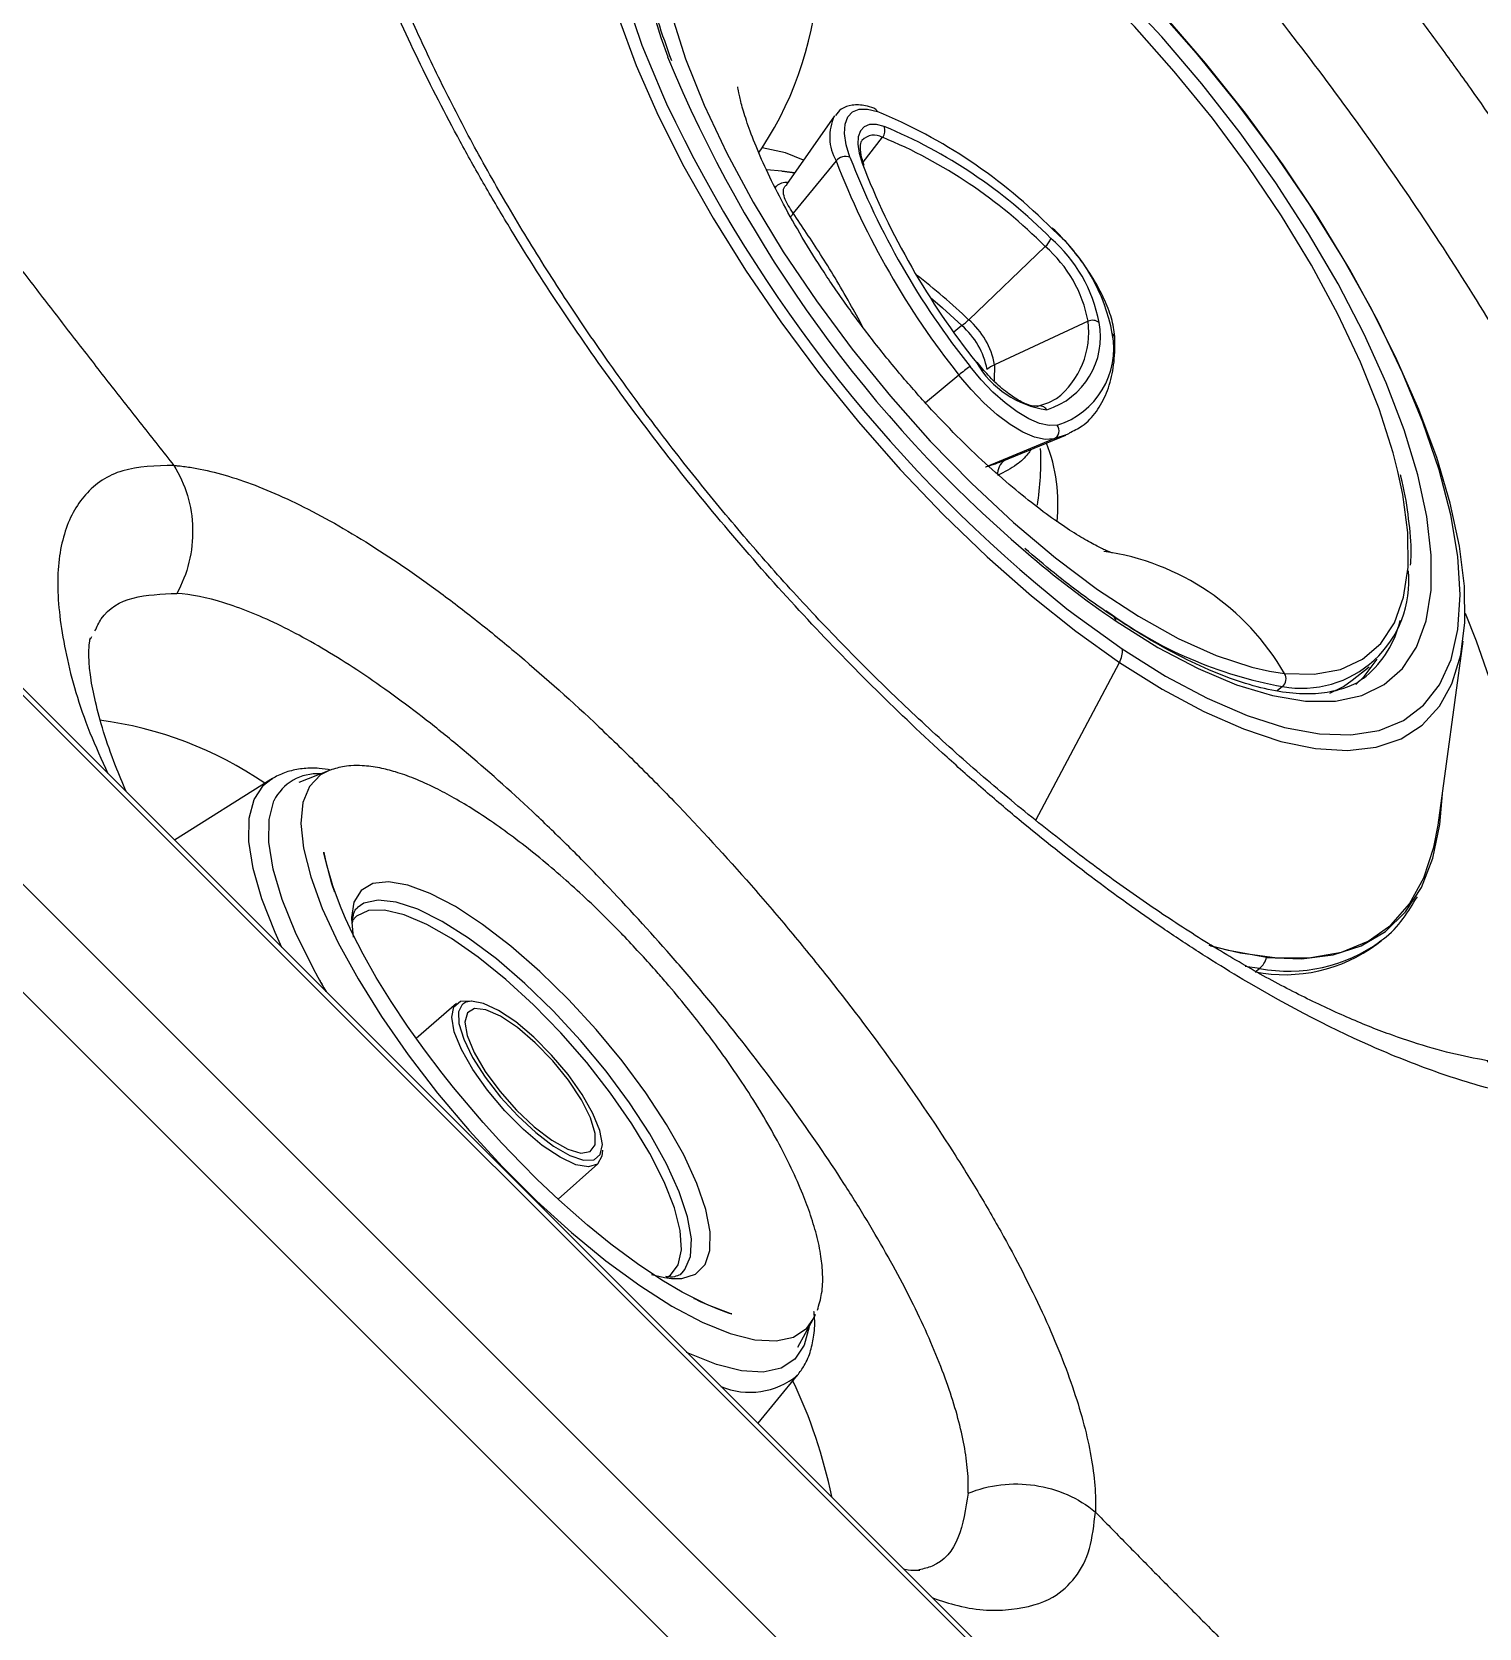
# Model space of a CAD drawing. Extents: x 527 to 611, y 788 to 934.
# Drawn here: x 536.477 to 539.593, y 815.283 to 818.72 of the extents above; entities that cross this region are included whole.
import ezdxf

# ---------------------------------------------------------------- set-up
doc = ezdxf.new("R2010")
doc.units = 0
doc.header["$MEASUREMENT"] = 0
doc.layers.add('1', color=4, linetype='Continuous')
doc.layers.add('GEOMETRY', color=4, linetype='Continuous', lineweight=25)

# ---------------------------------------------------------------- blocks, each defined once
blk = doc.blocks.new('2026_FLASH')
at = {"layer": 'GEOMETRY'}
for p, q in [((11.1258, 15.2258), (11.0227, 15.0781)), ((11.1874, 15.1264), (11.2293, 15.1796)), ((11.1292, 15.1288), (11.0366, 15.0162)), ((11.0126, 15.1065), (10.9802, 15.1093)), ((11.5794, 14.9442), (11.4147, 14.7868)), ((11.6717, 14.7834), (11.4704, 14.6897)), ((11.4001, 14.774), (11.3828, 14.76)), ((14.6956, 8.2537), (8.2537, 14.6956)), ((11.3936, 14.6677), (11.3216, 14.6081)), ((11.5983, 14.5301), (11.451, 14.4693)), ((11.4874, 14.4819), (11.6238, 14.5381)), ((11.4874, 14.4821), (11.4838, 14.4807)), ((14.444, 8.2723), (8.2723, 14.4439)), ((14.4064, 8.95), (8.95, 14.4064)), ((14.4138, 8.9574), (8.9574, 14.4138)), ((9.5244, 14.0987), (9.5273, 14.1042)), ((12.4251, 13.6978), (12.4792, 14.0944)), ((11.5593, 13.7086), (11.7394, 14.0488)), ((12.0622, 14.0296), (12.0948, 14.0247)), ((12.2405, 14.0103), (12.277, 14.0395)), ((12.0902, 13.9968), (12.0789, 13.9877)), ((12.2647, 14.0147), (12.2705, 14.0192)), ((9.9127, 13.7967), (9.7053, 13.6659)), ((9.9127, 13.7967), (9.9156, 13.7984)), ((10.0367, 13.8154), (9.9726, 13.7897)), ((12.2934, 13.4418), (12.3031, 13.4496)), ((12.3002, 13.4473), (12.3031, 13.4496)), ((12.0528, 13.4144), (12.056, 13.4134)), ((12.041, 13.3897), (12.01, 13.394)), ((12.0313, 13.3819), (12.041, 13.3897)), ((10.0318, 13.339), (10.0141, 13.3702)), ((10.3117, 13.3138), (10.2253, 13.2389)), ((10.5312, 12.8923), (10.6164, 12.9689)), ((10.7957, 12.732), (10.7978, 12.734)), ((11.0468, 12.5737), (11.0801, 12.6341)), ((11.0801, 12.6341), (11.0851, 12.6449)), ((11.0801, 12.6341), (11.0839, 12.6418)), ((10.9614, 12.4098), (11.0463, 12.5134)), ((11.3083, 12.0941), (11.3043, 12.0929))]:
    blk.add_line(p, q, dxfattribs=at)
at = {"layer": 'GEOMETRY', "flags": 128}
for points in [[(10.6608, 15.4375), (10.6992, 15.3341), (10.7463, 15.2269), (10.8015, 15.1169), (10.8643, 15.0054), (10.9341, 14.8935), (11.0101, 14.7823), (11.0915, 14.673), (11.1776, 14.5666), (11.2674, 14.4644), (11.36, 14.3672), (11.4545, 14.2762), (11.5499, 14.1922), (11.6451, 14.1161), (11.7394, 14.0488)], [(11.3585, 15.8664), (11.2655, 15.9248), (11.1755, 15.9727), (11.0897, 16.0097), (11.009, 16.0353), (10.9342, 16.0493), (10.8662, 16.0515), (10.8057, 16.0418), (10.7533, 16.0204), (10.7097, 15.9876), (10.6754, 15.9436), (10.6506, 15.8889), (10.6357, 15.8243), (10.6309, 15.7502), (10.6361, 15.6677), (10.6514, 15.5775), (10.6766, 15.4807), (10.7113, 15.3784), (10.7552, 15.2715), (10.7641, 15.2519)], [(11.3714, 15.8068), (11.2816, 15.863), (11.1949, 15.9088), (11.1125, 15.9436), (11.0352, 15.967), (10.9639, 15.9787), (10.8995, 15.9786), (10.8428, 15.9668), (10.7944, 15.9432), (10.7549, 15.9083), (10.7247, 15.8624), (10.7043, 15.8061), (10.6937, 15.7399), (10.6932, 15.6648), (10.7028, 15.5816), (10.7224, 15.4912), (10.7516, 15.3947), (10.7667, 15.3527)], [(12.3388, 14.4602), (12.3286, 14.4998), (12.2981, 14.595), (12.2582, 14.695), (12.2094, 14.7984), (12.1524, 14.904), (12.0878, 15.0105), (12.0165, 15.1165), (11.9393, 15.2207), (11.8572, 15.3217), (11.7714, 15.4184), (11.6827, 15.5094), (11.5924, 15.5937), (11.5016, 15.6701), (11.4114, 15.7378), (11.323, 15.7958), (11.2374, 15.8435), (11.1558, 15.8802), (11.0792, 15.9055), (11.0644, 15.9092)], [(11.7453, 14.0778), (11.8383, 14.0194), (11.9283, 13.9714), (12.0141, 13.9344), (12.0948, 13.9088), (12.1696, 13.8949), (12.2376, 13.8927), (12.2982, 13.9023), (12.3505, 13.9237), (12.3941, 13.9566), (12.4285, 14.0006), (12.4532, 14.0552), (12.4681, 14.1199), (12.4729, 14.1939), (12.4677, 14.2765), (12.4524, 14.3666), (12.4273, 14.4634), (12.3925, 14.5658), (12.3486, 14.6726), (12.2959, 14.7827), (12.2351, 14.8949), (12.1668, 15.0079), (12.0917, 15.1205), (12.0108, 15.2315), (11.9248, 15.3397), (11.8347, 15.4438)], [(11.7324, 14.1373), (11.8222, 14.0811), (11.9089, 14.0353), (11.9913, 14.0006), (12.0687, 13.9772), (12.1399, 13.9654), (12.2043, 13.9655), (12.261, 13.9774), (12.3094, 14.0009), (12.3489, 14.0358), (12.3791, 14.0817), (12.3996, 14.1381), (12.4101, 14.2042), (12.4106, 14.2793), (12.401, 14.3626), (12.3815, 14.4529), (12.3522, 14.5494), (12.3135, 14.6508), (12.266, 14.756), (12.21, 14.8638), (12.1463, 14.9728), (12.0757, 15.0818), (11.9989, 15.1895), (11.9169, 15.2946), (11.8306, 15.396), (11.741, 15.4924)], [(12.4542, 14.0009), (12.4558, 14.0047), (12.4742, 14.0651), (12.483, 14.1347), (12.4822, 14.2129), (12.4717, 14.2987), (12.4516, 14.3914), (12.4223, 14.49), (12.3838, 14.5934), (12.3368, 14.7006), (12.2816, 14.8105), (12.2188, 14.922), (12.149, 15.034), (12.073, 15.1452), (11.9915, 15.2545), (11.9055, 15.3608), (11.8157, 15.4631), (11.7231, 15.5603), (11.6286, 15.6513), (11.5332, 15.7353), (11.5028, 15.7604)], [(10.7492, 15.7395), (10.7429, 15.6897), (10.7434, 15.6155), (10.7541, 15.5333), (10.7748, 15.444), (10.8053, 15.3488), (10.8452, 15.2488), (10.8939, 15.1454), (10.951, 15.0398), (11.0156, 14.9333), (11.0869, 14.8273), (11.1641, 14.7231), (11.2461, 14.6221), (11.332, 14.5254), (11.4207, 14.4344), (11.511, 14.3501), (11.6018, 14.2737), (11.692, 14.206), (11.7804, 14.148), (11.866, 14.1003), (11.9476, 14.0636), (12.0242, 14.0383), (12.0622, 14.0296)], [(11.1591, 15.1369), (11.1511, 15.1638), (11.1477, 15.1878), (11.1488, 15.208), (11.1546, 15.2237), (11.1648, 15.2346), (11.1791, 15.2403), (11.1971, 15.2405), (11.2181, 15.2352)], [(11.2329, 15.203), (11.2159, 15.2072), (11.2014, 15.2071), (11.1899, 15.2025), (11.1817, 15.1937), (11.177, 15.181), (11.1761, 15.1648), (11.1789, 15.1454), (11.1853, 15.1237)], [(10.9631, 15.1473), (10.9634, 15.1478), (10.9703, 15.1572)], [(11.0594, 15.1306), (11.0204, 15.1459), (10.9703, 15.1572)], [(11.04, 15.1028), (11.0348, 15.1035), (11.0126, 15.1065)], [(11.0398, 15.1026), (11.0139, 15.1063), (11.0126, 15.1065)], [(11.0366, 15.0162), (11.0337, 15.0116), (11.0316, 15.0089)], [(11.3324, 14.8344), (11.3583, 14.8122), (11.4001, 14.774)], [(11.6054, 14.5598), (11.5879, 14.5589), (11.5672, 14.5635), (11.544, 14.5733), (11.5191, 14.5882), (11.4931, 14.6076), (11.467, 14.6308), (11.4416, 14.6572), (11.4177, 14.686)], [(11.4704, 14.6897), (11.4696, 14.6562), (11.4695, 14.6552)], [(11.5983, 14.5301), (11.5791, 14.5291), (11.5566, 14.5341), (11.5313, 14.5449), (11.5041, 14.5611), (11.4758, 14.5822), (11.4474, 14.6075), (11.4197, 14.6363), (11.3936, 14.6677)], [(11.5617, 14.5999), (11.5876, 14.6084), (11.6036, 14.6168)], [(11.6313, 14.5414), (11.6268, 14.5394), (11.5983, 14.5301)], [(12.0948, 14.0247), (12.1587, 14.0231), (12.2149, 14.0334), (12.2628, 14.0554), (12.3017, 14.0891), (12.3312, 14.1338), (12.3509, 14.189), (12.3605, 14.2541), (12.36, 14.3283), (12.3493, 14.4105), (12.3388, 14.4602)], [(11.6263, 14.1643), (11.6501, 14.146), (11.7453, 14.0778)], [(12.4837, 14.1548), (12.507, 14.0952), (12.5507, 13.9697), (12.585, 13.8495), (12.6099, 13.7353), (12.625, 13.628), (12.6304, 13.5282), (12.6259, 13.4368), (12.6116, 13.3543), (12.5875, 13.2813), (12.554, 13.2183), (12.5309, 13.1874)], [(11.7394, 14.0488), (11.8316, 13.9908), (11.9208, 13.9428), (12.0061, 13.9053), (12.0867, 13.8786), (12.1616, 13.8631), (12.2302, 13.8589), (12.2918, 13.866), (12.3456, 13.8844), (12.3912, 13.9138), (12.428, 13.9541), (12.4542, 14.0009)], [(12.2479, 14.0011), (12.2664, 14.018), (12.2943, 14.0554)], [(12.192, 13.9821), (12.2219, 13.9971), (12.2405, 14.0103)], [(9.8765, 13.7535), (9.8968, 13.784), (9.9127, 13.7967)], [(10.0376, 13.8157), (10.0196, 13.8063), (9.9956, 13.7816), (9.9814, 13.7467), (9.977, 13.702), (9.9826, 13.6485), (9.9981, 13.5871), (10.0232, 13.5188), (10.0574, 13.445), (10.1002, 13.3669), (10.1508, 13.2859), (10.2082, 13.2035), (10.2715, 13.1211), (10.3396, 13.0402), (10.4111, 12.9622), (10.4849, 12.8886), (10.5596, 12.8206), (10.6339, 12.7595), (10.7064, 12.7063), (10.7759, 12.6621), (10.8411, 12.6275), (10.9009, 12.6033), (10.9542, 12.5898), (11, 12.5872), (11.0376, 12.5957), (11.0662, 12.6151), (11.0801, 12.6341)], [(9.9362, 13.4349), (9.9215, 13.467), (9.8931, 13.5393), (9.8742, 13.6051), (9.8651, 13.6633), (9.8658, 13.7131), (9.8765, 13.7535)], [(12.056, 13.4134), (12.1314, 13.4102), (12.1996, 13.4185), (12.26, 13.4383), (12.312, 13.4693), (12.3553, 13.5114), (12.3894, 13.564), (12.4142, 13.6269), (12.4293, 13.6994), (12.4344, 13.7658)], [(10.0141, 13.3702), (10.0035, 13.3898), (9.9657, 13.4667), (9.937, 13.5383), (9.9177, 13.6036), (9.9081, 13.6613), (9.9086, 13.7106), (9.9189, 13.7505)], [(11.9355, 13.4384), (11.999, 13.4229), (12.0787, 13.4121), (12.1516, 13.4128), (12.2171, 13.4249), (12.2746, 13.4484), (12.3237, 13.4831), (12.3639, 13.5286), (12.3949, 13.5846), (12.4164, 13.6506), (12.4251, 13.6978)], [(10.3694, 13.0578), (10.3055, 13.1333), (10.2812, 13.1638), (10.2429, 13.2142), (10.2065, 13.2652), (10.1713, 13.3181), (10.1392, 13.3703), (10.111, 13.4201), (10.0881, 13.4648), (10.0731, 13.4969), (10.0635, 13.5192), (10.0429, 13.5748), (10.0277, 13.6322), (10.0264, 13.6388), (10.0262, 13.6398), (10.0262, 13.6399), (10.0262, 13.6399), (10.0262, 13.6399), (10.0262, 13.6399), (10.0262, 13.6399), (10.0262, 13.6399), (10.0262, 13.6399), (10.0262, 13.6399), (10.0262, 13.6399), (10.0262, 13.6399), (10.0262, 13.6399), (10.0263, 13.6394), (10.0314, 13.6154), (10.0451, 13.568), (10.0487, 13.5574), (10.0494, 13.5554), (10.0496, 13.5549), (10.0496, 13.5549), (10.0496, 13.5549), (10.0496, 13.5548), (10.0496, 13.5548), (10.0496, 13.5548), (10.0496, 13.5548), (10.0496, 13.5548), (10.0496, 13.5548), (10.0496, 13.5549), (10.0496, 13.555), (10.0492, 13.5559), (10.0461, 13.5651), (10.0432, 13.5739), (10.0427, 13.5754), (10.0426, 13.5756), (10.0426, 13.5757), (10.0426, 13.5757), (10.0426, 13.5756), (10.0426, 13.5756), (10.0426, 13.5756), (10.0426, 13.5756), (10.0427, 13.5755), (10.0427, 13.5754), (10.0428, 13.5751), (10.0431, 13.574), (10.0438, 13.5718), (10.0441, 13.5711), (10.0442, 13.5708), (10.0442, 13.5706), (10.0443, 13.5704), (10.0443, 13.5703), (10.0443, 13.5703), (10.0443, 13.5704), (10.0441, 13.571), (10.0437, 13.5723), (10.0437, 13.5723)], [(10.7197, 13.1215), (10.6688, 13.1903), (10.6128, 13.258), (10.5532, 13.3229), (10.4915, 13.3833), (10.4293, 13.4376), (10.3682, 13.4844), (10.3098, 13.5226), (10.2556, 13.551), (10.2071, 13.5691), (10.1654, 13.5762), (10.1317, 13.5723), (10.1068, 13.5575), (10.0913, 13.532), (10.0858, 13.4994)], [(10.7651, 12.7237), (10.7728, 12.7288), (10.7896, 12.7512), (10.7967, 12.7835), (10.7939, 12.8248), (10.7814, 12.8741), (10.7594, 12.93), (10.7285, 12.9909), (10.6897, 13.0552), (10.6438, 13.1212), (10.5923, 13.187), (10.5365, 13.2509), (10.4779, 13.3111), (10.4181, 13.3659), (10.3588, 13.4139), (10.3016, 13.4538), (10.2479, 13.4844), (10.1994, 13.505), (10.1573, 13.515), (10.1228, 13.514), (10.0968, 13.5022), (10.0872, 13.4924)], [(10.6845, 13.1003), (10.6343, 13.168), (10.579, 13.2346), (10.5201, 13.2983), (10.4592, 13.3573), (10.398, 13.41), (10.3381, 13.4549), (10.2812, 13.4909), (10.2288, 13.517), (10.1824, 13.5324), (10.1432, 13.5367), (10.1124, 13.5299), (10.0979, 13.5202)], [(10.0858, 13.4994), (10.0858, 13.4966), (10.0893, 13.457)], [(12.056, 13.4134), (11.9741, 13.428), (11.9326, 13.439)], [(10.3073, 13.2533), (10.3017, 13.2846), (10.3062, 13.3069), (10.3206, 13.3188), (10.344, 13.3195), (10.3451, 13.3193)], [(10.3235, 13.3107), (10.3167, 13.2964), (10.3172, 13.2706), (10.3275, 13.237), (10.3467, 13.1978), (10.3737, 13.1555), (10.4069, 13.1126), (10.444, 13.0719), (10.4829, 13.036), (10.521, 13.0071), (10.5559, 12.9869), (10.5856, 12.9769), (10.608, 12.9776), (10.6094, 12.9781)], [(10.3325, 13.3168), (10.3258, 13.3129), (10.3235, 13.3107)], [(10.6206, 13.0402), (10.6058, 13.0769), (10.5825, 13.118), (10.5521, 13.1609), (10.5167, 13.203), (10.4784, 13.2417), (10.4396, 13.2743), (10.4028, 13.2991), (10.3702, 13.3143), (10.344, 13.319), (10.3325, 13.3168)], [(10.3348, 13.2449), (10.3499, 13.2084), (10.3739, 13.1675), (10.4051, 13.125), (10.4412, 13.0842), (10.4795, 13.0481), (10.5171, 13.0194), (10.5514, 13.0001), (10.5796, 12.9918), (10.5998, 12.995), (10.6105, 13.0096), (10.6107, 13.0343), (10.6006, 13.0675), (10.5809, 13.1065), (10.553, 13.1486), (10.5191, 13.1907), (10.4815, 13.2295), (10.4432, 13.2622), (10.4069, 13.2864), (10.3754, 13.3003), (10.3509, 13.3029), (10.3354, 13.2939), (10.3299, 13.2741), (10.3348, 13.2449)], [(10.6261, 12.9981), (10.6251, 12.9855), (10.6156, 12.9682), (10.5965, 12.9619), (10.5691, 12.9668), (10.5351, 12.9827), (10.4966, 13.0085), (10.456, 13.0427), (10.416, 13.0831), (10.3789, 13.1271), (10.3472, 13.172), (10.3229, 13.215), (10.3073, 13.2533)], [(10.7978, 12.734), (10.8038, 12.741), (10.8159, 12.7694), (10.8178, 12.8075), (10.8097, 12.8543), (10.7917, 12.9086), (10.7643, 12.9687), (10.7282, 13.0332), (10.6845, 13.1003)], [(10.7749, 12.7217), (10.7975, 12.722), (10.8269, 12.7314), (10.8471, 12.7516), (10.8576, 12.7821), (10.8582, 12.8222), (10.8488, 12.8706), (10.8296, 12.9263), (10.8012, 12.9878), (10.7642, 13.0534), (10.7197, 13.1215)], [(10.8232, 12.6791), (10.8232, 12.6791), (10.8232, 12.6791), (10.8232, 12.6791), (10.8232, 12.6791), (10.8232, 12.6791), (10.8232, 12.6791), (10.8232, 12.6791), (10.8233, 12.679), (10.8235, 12.6789), (10.8245, 12.6784), (10.8366, 12.6725), (10.8761, 12.6554), (10.8966, 12.648), (10.9038, 12.6457), (10.9047, 12.6454), (10.9047, 12.6454), (10.9047, 12.6454), (10.9047, 12.6454), (10.9047, 12.6454), (10.9047, 12.6454), (10.9047, 12.6454), (10.9047, 12.6454), (10.9047, 12.6454), (10.9047, 12.6454), (10.9047, 12.6454), (10.9047, 12.6454), (10.9046, 12.6454), (10.9015, 12.6464), (10.8524, 12.6653), (10.7981, 12.6925), (10.7544, 12.7183), (10.7016, 12.7534), (10.6445, 12.7959), (10.5943, 12.8366), (10.5325, 12.891), (10.4857, 12.9353), (10.4517, 12.9693), (10.4099, 13.013), (10.3694, 13.0578)], [(10.6094, 12.9781), (10.6217, 12.9889), (10.6261, 13.0103), (10.6206, 13.0402)], [(10.732, 12.7303), (10.7596, 12.7236), (10.7749, 12.7217)], [(11.0712, 12.6178), (11.0712, 12.6178), (11.0608, 12.5779), (11.0406, 12.5481), (11.011, 12.5287), (10.9726, 12.5203), (10.9258, 12.5229), (10.8716, 12.5364), (10.8109, 12.5607), (10.807, 12.5625)]]:
    blk.add_lwpolyline(points, dxfattribs=at)
at = {"layer": 'GEOMETRY'}
for centre, radius, start, end in [((10.3321, 15.5712), 0.7607, 327.0355, 27.2166), ((13.3753, 16.4275), 2.8214, 202.3922, 229.3583), ((13.5522, 16.5766), 3.0868, 205.4132, 231.3969), ((11.2058, 15.23), 0.0133, 23.0289, 69.3386), ((10.7793, 14.1757), 1.1468, 44.6628, 67.507), ((11.2199, 15.1805), 0.1044, 154.2979, 209.7046), ((11.2111, 15.1944), 0.0234, 321.007, 21.7144), ((10.8154, 14.1948), 1.0912, 44.6628, 67.507), ((11.2113, 15.1483), 0.0361, 60.0825, 137.0432), ((10.8217, 14.1954), 1.0653, 44.6628, 67.507), ((11.1501, 15.1108), 0.0276, 70.872, 139.38), ((12.7705, 15.7636), 1.7598, 201.145, 218.5178), ((12.7641, 15.7577), 1.7209, 201.145, 218.5178), ((12.7125, 15.7144), 1.6374, 201.145, 218.5178), ((11.1819, 15.116), 0.00841, 22.0543, 65.9746), ((11.5528, 14.9754), 0.041, 310.524, 340.7883), ((11.3868, 14.7242), 0.3137, 10.3965, 49.2663), ((11.3412, 14.687), 0.389, 10.3965, 49.2663), ((11.3977, 14.7331), 0.2786, 10.3965, 49.2663), ((10.4484, 13.7717), 1.4014, 46.4142, 52.4711), ((11.2547, 14.9539), 0.2313, 308.9579, 313.7556), ((11.3049, 14.6593), 0.1683, 10.3965, 49.2663), ((11.4919, 14.7596), 0.1813, 308.0289, 7.5431), ((11.6814, 14.7626), 0.0229, 52.3844, 115.153), ((11.2936, 14.6503), 0.1633, 10.3965, 49.2663), ((11.534, 14.7498), 0.1644, 287.2653, 10.854), ((11.5542, 14.7247), 0.1727, 287.2653, 10.854), ((11.7149, 14.7458), 0.0144, 2.5415, 52.1815), ((11.6115, 14.4056), 0.3408, 124.6447, 129.7362), ((11.6118, 14.7995), 0.2087, 210.1661, 262.0038), ((11.5042, 14.6164), 0.0808, 114.8093, 128.3071), ((11.5679, 14.5835), 0.0175, 32.174, 110.7376), ((11.5894, 14.5479), 0.0199, 296.334, 36.5245), ((10.942, 14.4825), 0.628, 351.2709, 2.4307), ((11.237, 14.3884), 0.37, 354.2775, 21.0111), ((11.5103, 14.4558), 0.0332, 120.9129, 188.0392), ((12.9316, 15.9019), 2.1335, 229.2073, 235.8009), ((11.6296, 13.756), 0.5373, 30.0142, 81.8587), ((12.132, 14.2234), 0.2304, 259.5578, 5.5626), ((12.2487, 14.8868), 0.9039, 233.4407, 259.9029), ((11.7172, 14.1348), 0.0154, 9.3181, 54.524), ((12.1291, 14.1874), 0.2197, 310.0365, 347.1816), ((11.7006, 14.0718), 0.045, 329.2954, 7.6659), ((12.0759, 14.0135), 0.022, 310.5817, 30.6436), ((9.4354, 13.108), 0.8235, 55.7025, 82.4732), ((10.012, 13.7054), 0.1034, 85.8525, 154.135), ((12.1034, 13.7204), 0.3366, 259.3078, 305.7708), ((12.0938, 13.7115), 0.3355, 259.2573, 306.5019), ((12.012, 13.4247), 0.0455, 309.6034, 345.5555), ((10.9435, 12.6389), 0.1622, 247.2986, 309.3236), ((10.0556, 12.0335), 1.0865, 11.6178, 25.4979)]:
    blk.add_arc(centre, radius, start, end, dxfattribs=at)
for points, knots in [([(17.4771, 11.8044), (17.4558, 11.8186), (17.4132, 11.8469), (17.3495, 11.8896), (17.286, 11.9326), (17.2227, 11.9758), (17.1596, 12.0192), (17.0967, 12.0629), (17.0339, 12.1068), (16.9713, 12.1509), (16.909, 12.1952), (16.8468, 12.2398), (16.7847, 12.2846), (16.7229, 12.3296), (16.6613, 12.3749), (16.5998, 12.4203), (16.5386, 12.466), (16.4775, 12.5119), (16.4166, 12.558), (16.3559, 12.6044), (16.2954, 12.6509), (16.2351, 12.6977), (16.175, 12.7447), (16.1151, 12.7919), (16.0554, 12.8393), (15.9959, 12.8869), (15.9365, 12.9348), (15.8774, 12.9828), (15.8184, 13.0311), (15.7597, 13.0795), (15.7011, 13.1282), (15.6428, 13.1771), (15.5846, 13.2262), (15.5267, 13.2755), (15.4689, 13.325), (15.4114, 13.3747), (15.354, 13.4246), (15.2969, 13.4747), (15.2399, 13.525), (15.1832, 13.5755), (15.1266, 13.6262), (15.0703, 13.6771), (15.0141, 13.7282), (14.9582, 13.7795), (14.9025, 13.831), (14.847, 13.8827), (14.7917, 13.9346), (14.7366, 13.9867), (14.6817, 14.039), (14.627, 14.0915), (14.5725, 14.1441), (14.5183, 14.197), (14.4642, 14.25), (14.4104, 14.3033), (14.3351, 14.3782), (14.2388, 14.4753), (14.122, 14.5951), (14.0061, 14.7159), (13.8912, 14.8377), (13.7772, 14.9605), (13.6641, 15.0843), (13.5521, 15.2091), (13.441, 15.3349), (13.3309, 15.4617), (13.2218, 15.5894), (13.1137, 15.7182), (13.0066, 15.8479), (12.9005, 15.9785), (12.7955, 16.1101), (12.6915, 16.2426), (12.5885, 16.3761), (12.4867, 16.5105), (12.3859, 16.6458), (12.2861, 16.7821), (12.1875, 16.9192), (12.09, 17.0573), (11.9936, 17.1963), (11.8982, 17.3361), (11.8356, 17.43), (11.8043, 17.4769)], [0, 0, 0, 0, 0.0095281, 0.0190519, 0.0285714, 0.0380866, 0.0475976, 0.0571045, 0.0666072, 0.0761059, 0.0856006, 0.0950913, 0.1045781, 0.1140609, 0.1235399, 0.133015, 0.1424863, 0.1519538, 0.1614177, 0.1708779, 0.1803345, 0.1897875, 0.199237, 0.208683, 0.2181256, 0.2275647, 0.2370005, 0.2464329, 0.2558621, 0.265288, 0.2747107, 0.2841302, 0.2935466, 0.3029599, 0.3123702, 0.3217775, 0.3311818, 0.3405832, 0.3499818, 0.3593775, 0.3687704, 0.3781605, 0.3875479, 0.3969327, 0.4063148, 0.4156943, 0.4250713, 0.4344458, 0.4438178, 0.4531873, 0.4625545, 0.4719193, 0.4812817, 0.4906419, 0.4999999, 0.5206722, 0.5413554, 0.5620498, 0.582756, 0.6034742, 0.6242049, 0.6449486, 0.6657058, 0.6864767, 0.707262, 0.7280619, 0.748877, 0.7697077, 0.7905544, 0.8114175, 0.8322976, 0.8531951, 0.8741103, 0.8950438, 0.9159959, 0.9369671, 0.957958, 0.9789688, 1, 1, 1, 1]), ([(10.4752, 16.9613), (10.5474, 16.9566), (10.6243, 16.9403), (10.7464, 16.8993), (10.7883, 16.8829), (10.8528, 16.8539), (10.8747, 16.8436), (10.9189, 16.8215), (10.9412, 16.8097), (11.0532, 16.7481), (11.1448, 16.6889), (11.2857, 16.586), (11.3332, 16.5494), (11.4055, 16.4907), (11.4296, 16.4706), (11.4779, 16.4296), (11.5019, 16.4086), (11.6222, 16.3016), (11.7181, 16.2092), (11.8379, 16.0852), (11.8619, 16.06), (11.9098, 16.0087), (11.9338, 15.9826), (12.0052, 15.9037), (12.052, 15.8502), (12.1904, 15.6872), (12.28, 15.5752), (12.3887, 15.4309), (12.4103, 15.4018), (12.453, 15.3434), (12.4741, 15.3142), (12.5361, 15.2266), (12.5762, 15.1683), (12.6924, 14.9935), (12.7647, 14.8772), (12.8483, 14.7319), (12.8646, 14.7028), (12.8963, 14.6454), (12.9117, 14.6169), (12.9564, 14.532), (12.9843, 14.4764), (13.0363, 14.3668), (13.0605, 14.3129), (13.0938, 14.2332), (13.1044, 14.2069), (13.1246, 14.1547), (13.1343, 14.1288), (13.1797, 14.0007), (13.2069, 13.9049), (13.2339, 13.7706), (13.2407, 13.7274), (13.2472, 13.6649), (13.2488, 13.6445), (13.2508, 13.6044), (13.2511, 13.5848), (13.25, 13.4898), (13.2393, 13.4225), (13.2091, 13.3344), (13.1966, 13.3071), (13.1741, 13.2695), (13.1659, 13.2575), (13.1485, 13.2347), (13.1392, 13.2239), (13.1096, 13.1935), (13.0874, 13.1756), (13.0389, 13.1451), (13.0124, 13.1325), (12.9696, 13.1173), (12.9548, 13.1129), (12.9241, 13.1054), (12.9082, 13.1023), (12.8591, 13.095), (12.8246, 13.0927), (12.7162, 13.0939), (12.6373, 13.1051), (12.5092, 13.1376), (12.4646, 13.1512), (12.3739, 13.1833), (12.3276, 13.2018), (12.1859, 13.2645), (12.0877, 13.316), (11.9606, 13.3928), (11.9349, 13.4088), (11.8837, 13.4418), (11.8581, 13.4587), (11.7811, 13.5111), (11.7296, 13.5481), (11.6266, 13.6259), (11.575, 13.6668), (11.4975, 13.7312), (11.4716, 13.7531), (11.4199, 13.7981), (11.3939, 13.8211), (11.2652, 13.938), (11.1652, 14.0369), (11.0195, 14.1932), (10.9716, 14.2466), (10.8775, 14.3561), (10.831, 14.4124), (10.6966, 14.5823), (10.6129, 14.6976), (10.496, 14.8735), (10.4584, 14.9326), (10.4044, 15.0221), (10.3868, 15.0521), (10.3526, 15.1116), (10.336, 15.1413), (10.2556, 15.2892), (10.1993, 15.406), (10.1388, 15.5498), (10.1272, 15.5784), (10.105, 15.6355), (10.0944, 15.664), (10.0642, 15.7487), (10.0465, 15.8039), (10.0001, 15.9655), (9.9783, 16.068), (9.9623, 16.1896), (9.9596, 16.2136), (9.9555, 16.2608), (9.9541, 16.2841), (9.9514, 16.3521), (9.952, 16.3953), (9.9606, 16.5187), (9.9753, 16.5928), (10.0051, 16.6747), (10.0116, 16.6905), (10.0258, 16.7209), (10.0334, 16.7355), (10.0578, 16.7773), (10.0763, 16.8026), (10.0968, 16.8252)], [0, 0, 0, 0, 0.03125, 0.03125, 0.046875, 0.046875, 0.054687, 0.054687, 0.0625, 0.0625, 0.09375, 0.09375, 0.109375, 0.109375, 0.117187, 0.117187, 0.125, 0.125, 0.15625, 0.15625, 0.164062, 0.164062, 0.171875, 0.171875, 0.1875, 0.1875, 0.21875, 0.21875, 0.226562, 0.226562, 0.234375, 0.234375, 0.25, 0.25, 0.28125, 0.28125, 0.289062, 0.289062, 0.296875, 0.296875, 0.3125, 0.3125, 0.328125, 0.328125, 0.335937, 0.335937, 0.34375, 0.34375, 0.375, 0.375, 0.390625, 0.390625, 0.398437, 0.398437, 0.40625, 0.40625, 0.4375, 0.4375, 0.453125, 0.453125, 0.460937, 0.460937, 0.46875, 0.46875, 0.484375, 0.484375, 0.5, 0.5, 0.507812, 0.507812, 0.515625, 0.515625, 0.53125, 0.53125, 0.5625, 0.5625, 0.578125, 0.578125, 0.59375, 0.59375, 0.625, 0.625, 0.632812, 0.632812, 0.640625, 0.640625, 0.65625, 0.65625, 0.671875, 0.671875, 0.679687, 0.679687, 0.6875, 0.6875, 0.71875, 0.71875, 0.734375, 0.734375, 0.75, 0.75, 0.78125, 0.78125, 0.796875, 0.796875, 0.804687, 0.804687, 0.8125, 0.8125, 0.84375, 0.84375, 0.851562, 0.851562, 0.859375, 0.859375, 0.875, 0.875, 0.90625, 0.90625, 0.914062, 0.914062, 0.921875, 0.921875, 0.9375, 0.9375, 0.96875, 0.96875, 0.976562, 0.976562, 0.984375, 0.984375, 1, 1, 1, 1]), ([(10.4592, 16.6972), (10.4982, 16.6925), (10.5763, 16.6832), (10.7056, 16.6416), (10.8427, 16.5804), (10.9876, 16.4971), (11.1383, 16.3938), (11.2932, 16.2721), (11.4506, 16.133), (11.6091, 15.9788), (11.7673, 15.8115), (11.9237, 15.6326), (12.0765, 15.4449), (12.2236, 15.2511), (12.3631, 15.0534), (12.4933, 14.8544), (12.612, 14.657), (12.7171, 14.4637), (12.8071, 14.2766), (12.8805, 14.0983), (12.9353, 13.931), (12.9712, 13.7764), (12.9822, 13.681), (12.9858, 13.5927), (12.9824, 13.5106), (12.958, 13.4061), (12.9147, 13.3194), (12.8515, 13.2524), (12.7818, 13.2078), (12.7261, 13.1945), (12.7042, 13.1892)], [0, 0, 0, 0, 0.035965, 0.072041, 0.108007, 0.144762, 0.181633, 0.218392, 0.255655, 0.293033, 0.330299, 0.368241, 0.406301, 0.444244, 0.482588, 0.521053, 0.559396, 0.597781, 0.636289, 0.674671, 0.712765, 0.750982, 0.789073, 0.790315, 0.827437, 0.864678, 0.901798, 0.938418, 0.975707, 1, 1, 1, 1]), ([(12.7288, 13.1951), (12.7249, 13.1938), (12.7116, 13.1892), (12.6774, 13.1839), (12.6263, 13.1814), (12.5637, 13.1855), (12.4928, 13.197), (12.4138, 13.2164), (12.3278, 13.2442), (12.2355, 13.2807), (12.1382, 13.3259), (12.0362, 13.3799), (11.9296, 13.4427), (11.8187, 13.5146), (11.7041, 13.5954), (11.5871, 13.6847), (11.4689, 13.7817), (11.3508, 13.8856), (11.2342, 13.9955), (11.1202, 14.1102), (11.01, 14.2289), (10.9036, 14.3515), (10.8007, 14.4779), (10.7014, 14.6083), (10.6063, 14.7418), (10.5163, 14.8774), (10.4322, 15.0139), (10.3547, 15.15), (10.2845, 15.2845), (10.2221, 15.4161), (10.1679, 15.5439), (10.1222, 15.6667), (10.0846, 15.7846), (10.0549, 15.8973), (10.033, 16.004), (10.0189, 16.1035), (10.0122, 16.1948), (10.0125, 16.2768), (10.019, 16.3487), (10.0307, 16.4102), (10.0464, 16.4595), (10.0591, 16.489), (10.0661, 16.4995), (10.0668, 16.5005)], [0, 0, 0, 0, 0.009669, 0.033274, 0.058256, 0.08276, 0.107166, 0.131595, 0.156095, 0.180652, 0.205202, 0.229656, 0.254481, 0.279821, 0.305582, 0.331657, 0.357925, 0.384267, 0.410527, 0.436598, 0.462396, 0.487902, 0.513643, 0.539637, 0.56583, 0.592156, 0.618538, 0.64487, 0.671069, 0.697061, 0.722785, 0.748198, 0.773377, 0.798654, 0.823901, 0.849063, 0.874084, 0.898922, 0.923562, 0.948055, 0.972542, 0.997265, 1, 1, 1, 1]), ([(10.7754, 15.3441), (10.7652, 15.3729), (10.7442, 15.4316), (10.7225, 15.5142), (10.7082, 15.5921), (10.7023, 15.6627), (10.7044, 15.7253), (10.714, 15.7792), (10.7309, 15.8239), (10.7529, 15.8591), (10.7726, 15.8752), (10.782, 15.8829)], [0, 0, 0, 0, 0.1081683, 0.2209387, 0.3333164, 0.445268, 0.5568657, 0.6683892, 0.780456, 0.8946651, 1, 1, 1, 1]), ([(11.724, 14.2844), (11.7239, 14.2844), (11.7238, 14.2844), (11.7112, 14.2892), (11.6888, 14.3), (11.6568, 14.3179), (11.6166, 14.3434), (11.5691, 14.3773), (11.5157, 14.4196), (11.4577, 14.4701), (11.3968, 14.5281), (11.3345, 14.5926), (11.2725, 14.6625), (11.2122, 14.7363), (11.1552, 14.8123), (11.1027, 14.8889), (11.0558, 14.964), (11.0153, 15.0357), (10.982, 15.1021), (10.956, 15.1612), (10.9373, 15.2112), (10.9254, 15.2504), (10.9195, 15.2759), (10.9176, 15.2891), (10.9177, 15.2885), (10.9177, 15.2883)], [0, 0, 0, 0, 0.025277, 0.062152, 0.100131, 0.139736, 0.181241, 0.224703, 0.270014, 0.316954, 0.365242, 0.414574, 0.464643, 0.51515, 0.565808, 0.616256, 0.666194, 0.715333, 0.763386, 0.810081, 0.855194, 0.89861, 0.940395, 0.976789, 1, 1, 1, 1]), ([(11.2105, 15.2425), (11.2045, 15.2444), (11.1881, 15.2494), (11.1644, 15.2503), (11.1406, 15.243), (11.1316, 15.2313), (11.1277, 15.2263)], [0, 0, 0, 0, 0.184818, 0.499412, 0.782718, 1, 1, 1, 1]), ([(11.1897, 15.1191), (11.188, 15.1244), (11.1829, 15.1396), (11.1805, 15.1594), (11.183, 15.1705), (11.1845, 15.1719), (11.1848, 15.1722)], [0, 0, 0, 0, 0.194628, 0.555433, 0.90567, 1, 1, 1, 1]), ([(9.2272, 15.0898), (9.2495, 15.0602), (9.2942, 15.0008), (9.3617, 14.9122), (9.4294, 14.8238), (9.4975, 14.7356), (9.5658, 14.6478), (9.6345, 14.5602), (9.6806, 14.502), (9.7036, 14.4729)], [0, 0, 0, 0, 0.142948, 0.285865, 0.428752, 0.571608, 0.714435, 0.857232, 1, 1, 1, 1]), ([(10.9983, 15.071), (11.0019, 15.0754), (11.0077, 15.0822), (11.0216, 15.0833), (11.0267, 15.0837)], [0, 0, 0, 0, 0.630733, 1, 1, 1, 1]), ([(11.0366, 15.0162), (11.0294, 15.0275), (11.0154, 15.0495), (11.014, 15.0706), (11.0227, 15.0771), (11.0234, 15.0776)], [0, 0, 0, 0, 0.493311, 0.960816, 1, 1, 1, 1]), ([(11.187, 14.771), (11.1777, 14.7881), (11.1467, 14.8448), (11.0944, 14.9317), (11.0559, 14.9879), (11.0366, 15.0162)], [0, 0, 0, 0, 0.176354, 0.585687, 1, 1, 1, 1]), ([(11.7294, 14.7465), (11.7289, 14.7527), (11.7276, 14.7709), (11.7182, 14.8048), (11.6992, 14.8481), (11.673, 14.8924), (11.6414, 14.9353), (11.6141, 14.9658), (11.5982, 14.9812), (11.5945, 14.9848)], [0, 0, 0, 0, 0.090818, 0.265455, 0.438346, 0.609112, 0.778791, 0.948237, 1, 1, 1, 1]), ([(11.6314, 14.5429), (11.6409, 14.5476), (11.6637, 14.5587), (11.6908, 14.5881), (11.713, 14.6279), (11.7261, 14.6756), (11.7299, 14.7166), (11.7295, 14.7413), (11.7294, 14.7465)], [0, 0, 0, 0, 0.143951, 0.343744, 0.542836, 0.745563, 0.946465, 1, 1, 1, 1]), ([(11.5643, 14.6008), (11.5625, 14.6005), (11.5575, 14.5997), (11.5408, 14.6032), (11.5152, 14.6164), (11.4862, 14.638), (11.4576, 14.6651), (11.4406, 14.6859), (11.4328, 14.6954)], [0, 0, 0, 0, 0.097036, 0.280451, 0.461549, 0.647303, 0.837838, 1, 1, 1, 1]), ([(11.4838, 14.4807), (11.4799, 14.4791), (11.4697, 14.4749), (11.4581, 14.4714), (11.451, 14.4693)], [0, 0, 0, 0, 0.389326, 1, 1, 1, 1]), ([(11.5483, 14.507), (11.5464, 14.504), (11.5388, 14.4923), (11.518, 14.4723), (11.4918, 14.4586), (11.4774, 14.4511)], [0, 0, 0, 0, 0.132391, 0.526589, 1, 1, 1, 1]), ([(9.7036, 14.4729), (9.6649, 14.4719), (9.5875, 14.4698), (9.5094, 14.4168), (9.4626, 14.3303), (9.4478, 14.2137), (9.468, 14.0679), (9.5058, 13.9315), (9.5481, 13.8391), (9.5617, 13.8095)], [0, 0, 0, 0, 0.160176, 0.320353, 0.472483, 0.62461, 0.776447, 0.928284, 1, 1, 1, 1]), ([(9.7036, 14.4729), (9.7161, 14.4532), (9.726, 14.4313), (9.7397, 14.3853), (9.7435, 14.3611), (9.7445, 14.3125), (9.7419, 14.288), (9.7303, 14.2408), (9.7214, 14.2181), (9.7097, 14.1973)], [0, 0, 0, 0, 0.25, 0.25, 0.5, 0.5, 0.75, 0.75, 1, 1, 1, 1]), ([(9.7036, 14.4729), (9.7047, 14.4729), (9.7059, 14.4728), (9.7082, 14.4726), (9.7116, 14.4723), (9.7197, 14.4715), (9.7361, 14.4695), (9.7506, 14.467), (9.7801, 14.4612), (9.8005, 14.4561), (9.8636, 14.4369), (9.9085, 14.4192), (9.9801, 14.3853), (10.0048, 14.3727), (10.0553, 14.345), (10.081, 14.3301), (10.159, 14.2821), (10.2126, 14.2459), (10.2952, 14.1854), (10.3231, 14.1641), (10.3655, 14.1307), (10.3798, 14.1193), (10.4083, 14.0961), (10.4225, 14.0843), (10.4938, 14.0244), (10.5509, 13.9736), (10.6367, 13.8929), (10.6654, 13.8653), (10.7228, 13.8085), (10.7516, 13.7793), (10.8367, 13.6908), (10.8921, 13.6304), (10.9733, 13.5378), (11, 13.5065), (11.0396, 13.4591), (11.0527, 13.4433), (11.0788, 13.4113), (11.0918, 13.3952), (11.1558, 13.3149), (11.2043, 13.2509), (11.2959, 13.1234), (11.3391, 13.06), (11.3897, 12.981), (11.3996, 12.9652), (11.419, 12.934), (11.4284, 12.9185), (11.456, 12.8723), (11.4734, 12.8421), (11.5229, 12.7526), (11.5522, 12.6948), (11.5904, 12.6109), (11.6022, 12.5834), (11.6234, 12.5301), (11.6328, 12.5043), (11.6579, 12.4293), (11.6702, 12.3825), (11.6819, 12.3171), (11.6846, 12.2961), (11.6878, 12.2559), (11.6882, 12.2368), (11.6874, 12.2188)], [0, 0, 0, 0, 0.001953, 0.001953, 0.003906, 0.007813, 0.015625, 0.03125, 0.03125, 0.0625, 0.0625, 0.125, 0.125, 0.15625, 0.15625, 0.1875, 0.1875, 0.25, 0.25, 0.28125, 0.28125, 0.296875, 0.296875, 0.3125, 0.3125, 0.375, 0.375, 0.40625, 0.40625, 0.4375, 0.4375, 0.5, 0.5, 0.53125, 0.53125, 0.546875, 0.546875, 0.5625, 0.5625, 0.625, 0.625, 0.6875, 0.6875, 0.703125, 0.703125, 0.71875, 0.71875, 0.75, 0.75, 0.8125, 0.8125, 0.84375, 0.84375, 0.875, 0.875, 0.9375, 0.9375, 0.96875, 0.96875, 1, 1, 1, 1]), ([(12.3661, 14.2581), (12.3668, 14.2692), (12.3686, 14.303), (12.3611, 14.3672), (12.3529, 14.4214), (12.3446, 14.4515), (12.3443, 14.4525)], [0, 0, 0, 0, 0.194886, 0.590077, 0.98566, 1, 1, 1, 1]), ([(11.7262, 14.1473), (11.7116, 14.1573), (11.6696, 14.1862), (11.6059, 14.2341), (11.5568, 14.2761), (11.5358, 14.294)], [0, 0, 0, 0, 0.232258, 0.673033, 1, 1, 1, 1]), ([(9.5337, 14.1164), (9.5379, 14.1254), (9.5547, 14.1614), (9.6116, 14.1934), (9.677, 14.196), (9.7097, 14.1973)], [0, 0, 0, 0, 0.143596, 0.5718036, 1, 1, 1, 1]), ([(11.4136, 12.2593), (11.4142, 12.2748), (11.4138, 12.2911), (11.4109, 12.3256), (11.4084, 12.3437), (11.398, 12.3998), (11.3872, 12.4399), (11.3653, 12.5043), (11.357, 12.5265), (11.3386, 12.5722), (11.3284, 12.5958), (11.2952, 12.6678), (11.2698, 12.7173), (11.227, 12.794), (11.2119, 12.8199), (11.1881, 12.8595), (11.18, 12.8727), (11.1633, 12.8995), (11.1548, 12.913), (11.1112, 12.9807), (11.074, 13.0351), (10.9952, 13.1443), (10.9536, 13.1992), (10.8987, 13.2681), (10.8876, 13.2819), (10.8652, 13.3093), (10.854, 13.3229), (10.8201, 13.3635), (10.7972, 13.3904), (10.7276, 13.4699), (10.6802, 13.5218), (10.6074, 13.5978), (10.5827, 13.623), (10.5336, 13.6718), (10.5091, 13.6956), (10.4357, 13.7651), (10.3868, 13.809), (10.3258, 13.8606), (10.3136, 13.8708), (10.2893, 13.8908), (10.2771, 13.9007), (10.2407, 13.9296), (10.2168, 13.948), (10.1461, 14.0003), (10.1002, 14.0317), (10.0333, 14.0732), (10.0114, 14.0862), (9.968, 14.1102), (9.9469, 14.1211), (9.8855, 14.1506), (9.847, 14.166), (9.7748, 14.1881), (9.741, 14.195), (9.7097, 14.1973)], [0, 0, 0, 0, 0.03125, 0.03125, 0.0625, 0.0625, 0.125, 0.125, 0.15625, 0.15625, 0.1875, 0.1875, 0.25, 0.25, 0.28125, 0.28125, 0.296875, 0.296875, 0.3125, 0.3125, 0.375, 0.375, 0.4375, 0.4375, 0.453125, 0.453125, 0.46875, 0.46875, 0.5, 0.5, 0.5625, 0.5625, 0.59375, 0.59375, 0.625, 0.625, 0.6875, 0.6875, 0.703125, 0.703125, 0.71875, 0.71875, 0.75, 0.75, 0.8125, 0.8125, 0.84375, 0.84375, 0.875, 0.875, 0.9375, 0.9375, 1, 1, 1, 1]), ([(12.2654, 14.016), (12.2643, 14.0149), (12.2525, 14.0039), (12.2234, 13.9918), (12.1764, 13.9806), (12.1214, 13.98), (12.0607, 13.9889), (11.9944, 14.0074), (11.923, 14.0353), (11.8471, 14.0728), (11.7808, 14.1113), (11.7399, 14.1383), (11.7262, 14.1473)], [0, 0, 0, 0, 0.013669, 0.138888, 0.261377, 0.377998, 0.491578, 0.604222, 0.716786, 0.829588, 0.94275, 1, 1, 1, 1]), ([(9.6013, 13.7699), (9.5933, 13.7888), (9.5737, 13.8348), (9.5515, 13.9), (9.5338, 13.9644), (9.5241, 14.0158), (9.5203, 14.0554), (9.5205, 14.0826), (9.5232, 14.0995), (9.5239, 14.1011), (9.5242, 14.1018)], [0, 0, 0, 0, 0.1002794, 0.2432336, 0.3831345, 0.5191052, 0.634812, 0.7556736, 0.8802407, 1, 1, 1, 1]), ([(10.042, 13.8169), (10.0334, 13.8182), (10.0134, 13.8214), (9.9838, 13.8208), (9.9537, 13.8157), (9.9297, 13.8067), (9.9166, 13.799), (9.9127, 13.7967)], [0, 0, 0, 0, 0.185153, 0.432778, 0.680785, 0.904863, 1, 1, 1, 1]), ([(10.7404, 13.3855), (10.7173, 13.4111), (10.6851, 13.4467), (10.6365, 13.4962), (10.5956, 13.536), (10.5472, 13.5803), (10.4974, 13.623), (10.447, 13.6631), (10.3977, 13.6993), (10.351, 13.7305), (10.3074, 13.7567), (10.264, 13.7798), (10.2217, 13.7989), (10.1821, 13.813), (10.1443, 13.8226), (10.1128, 13.8267), (10.0876, 13.8265), (10.0611, 13.8236), (10.0463, 13.8186), (10.0367, 13.8154)], [0, 0, 0, 0, 0.0912882, 0.1270187, 0.1859062, 0.2458018, 0.3087174, 0.3726424, 0.4364293, 0.4986379, 0.5567993, 0.6139493, 0.6810285, 0.7432304, 0.7989992, 0.865634, 0.9110829, 0.9421432, 1, 1, 1, 1]), ([(10.0883, 13.4867), (10.0888, 13.4932), (10.0897, 13.5081), (10.0943, 13.5167), (10.0977, 13.5194), (10.0988, 13.5203)], [0, 0, 0, 0, 0.338373, 0.777362, 1, 1, 1, 1]), ([(12.2992, 13.4477), (12.302, 13.4495), (12.3218, 13.4625), (12.3502, 13.494), (12.3708, 13.5279), (12.3806, 13.544)], [0, 0, 0, 0, 0.080529, 0.564181, 1, 1, 1, 1]), ([(11.089, 12.6533), (11.0926, 12.6655), (11.1001, 12.6912), (11.1012, 12.7275), (11.0973, 12.7706), (11.088, 12.8148), (11.0737, 12.8619), (11.0545, 12.9122), (11.0303, 12.9661), (10.9999, 13.0247), (10.9654, 13.0843), (10.9256, 13.1467), (10.8843, 13.2063), (10.8441, 13.2601), (10.8054, 13.3092), (10.7712, 13.3504), (10.7482, 13.3767), (10.7404, 13.3855)], [0, 0, 0, 0, 0.069499, 0.146881, 0.21305, 0.287066, 0.356704, 0.419705, 0.495424, 0.569578, 0.641335, 0.713498, 0.793029, 0.852048, 0.90351, 0.967633, 1, 1, 1, 1]), ([(10.0141, 13.3703), (10.0182, 13.3627), (10.0239, 13.3523), (10.0298, 13.3425), (10.0314, 13.3399)], [0, 0, 0, 0, 0.725119, 1, 1, 1, 1]), ([(10.7963, 12.7331), (10.796, 12.7326), (10.7935, 12.7291), (10.7864, 12.7272), (10.7744, 12.7236), (10.7637, 12.7254), (10.7624, 12.7257)], [0, 0, 0, 0, 0.076218, 0.542165, 0.943845, 1, 1, 1, 1]), ([(10.8379, 12.6719), (10.8379, 12.6719), (10.8379, 12.6719), (10.8379, 12.6719), (10.8381, 12.6718), (10.8383, 12.6718), (10.8385, 12.6716), (10.8389, 12.6715), (10.8397, 12.6711), (10.8411, 12.6705), (10.8421, 12.67), (10.8428, 12.6696), (10.8429, 12.6696), (10.843, 12.6696), (10.843, 12.6696), (10.843, 12.6696), (10.843, 12.6696), (10.843, 12.6696), (10.843, 12.6696), (10.8428, 12.6697), (10.8417, 12.6702), (10.8404, 12.6708), (10.8393, 12.6713)], [0, 0, 0, 0, 0.01041, 0.040338, 0.057751, 0.073566, 0.091719, 0.117914, 0.167702, 0.290394, 0.46559, 0.482872, 0.485853, 0.487524, 0.488798, 0.490162, 0.491827, 0.494599, 0.50058, 0.517644, 0.587301, 1, 1, 1, 1]), ([(11.0463, 12.5134), (11.0514, 12.5203), (11.0639, 12.5373), (11.0755, 12.5661), (11.0823, 12.6014), (11.0842, 12.6292), (11.0819, 12.6475), (11.0815, 12.6507)], [0, 0, 0, 0, 0.168262, 0.41465, 0.658755, 0.9407, 1, 1, 1, 1]), ([(11.4136, 12.2593), (11.4358, 12.2683), (11.4596, 12.2744), (11.5081, 12.2802), (11.5328, 12.2798), (11.5812, 12.2727), (11.6048, 12.2659), (11.6489, 12.2464), (11.6694, 12.2338), (11.6874, 12.2188)], [0, 0, 0, 0, 0.25, 0.25, 0.5, 0.5, 0.75, 0.75, 1, 1, 1, 1]), ([(11.4136, 12.2593), (11.4084, 12.2253), (11.3978, 12.1574), (11.3571, 12.1062), (11.3178, 12.0965), (11.3083, 12.0941)], [0, 0, 0, 0, 0.431668, 0.863335, 1, 1, 1, 1]), ([(11.3377, 12.0336), (11.3558, 12.0276), (11.4214, 12.006), (11.5103, 12.005), (11.5939, 12.0274), (11.6466, 12.0757), (11.6784, 12.1362), (11.6844, 12.1913), (11.6874, 12.2188)], [0, 0, 0, 0, 0.082331, 0.297322, 0.512313, 0.674653, 0.837659, 1, 1, 1, 1]), ([(11.6874, 12.2188), (11.7093, 12.1964), (11.7531, 12.1515), (11.819, 12.0846), (11.8851, 12.0179), (11.9735, 11.9292), (12.0845, 11.8188), (12.174, 11.7312), (12.2188, 11.6875)], [0, 0, 0, 0, 0.125026, 0.250042, 0.375046, 0.500039, 0.749999, 1, 1, 1, 1]), ([(11.3092, 12.0927), (11.3096, 12.0928), (11.311, 12.0931), (11.3006, 12.0924), (11.2879, 12.0927), (11.2765, 12.0951), (11.276, 12.0952)], [0, 0, 0, 0, 0.132973, 0.567219, 0.983689, 1, 1, 1, 1])]:
    blk.add_open_spline(points, degree=3, knots=knots, dxfattribs=at)

msp = doc.modelspace()

# ---------------------------------------------------------------- block references
at = {"layer": '1'}
msp.add_blockref('2026_FLASH', (527.0792, 803.3138), dxfattribs=at)

doc.saveas('drawing.dxf')
